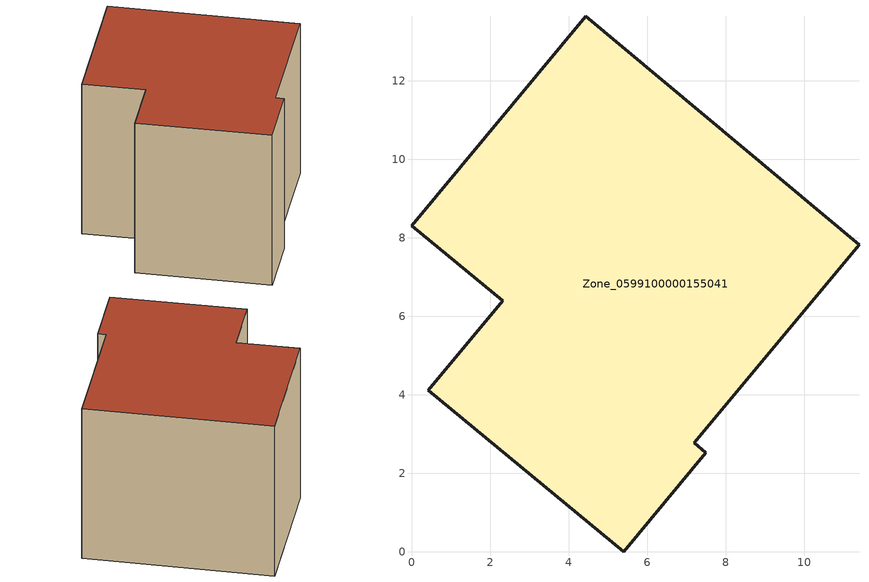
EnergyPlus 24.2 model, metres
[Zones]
Zone_0599100000155041
 floor ground (C_G): 2.32,6.39 0,8.31 4.44,13.64 11.4,7.83 7.2,2.78 7.5,2.52 5.41,0 0.42,4.11 z0
 wall outside (C_F): 5.41,0 7.5,2.52 7.2,2.78 11.4,7.83 4.44,13.64 0,8.31 2.32,6.39 0.42,4.11 5.41,0 z0:8.18
 roof outside (C_R): 2.32,6.39 0.42,4.11 5.41,0 7.5,2.52 7.2,2.78 11.4,7.83 4.44,13.64 0,8.31 z8.18
[BUILDING]
Pand.0599100000155041: North Axis=0; Terrain=City; Loads Convergence Tolerance Value=0.04; Temperature Convergence Tolerance Value=0.4; Solar Distribution=FullExterior; Maximum Number of Warmup Days=25; Minimum Number of Warmup Days=1
[Site:Location]
Rotterdam.The.Hague.AP_ZH_NLD Design_Conditions: Latitude=51.96; Longitude=4.45; Time Zone=1; Elevation=-4.5
[SITE:GROUNDTEMPERATURE:BUILDINGSURFACE]
18, 18, 18, 18, 18, 18, 18, 18, 18, 18, 18, 18
[MATERIAL] Thermal Absorptance=0.9; Solar Absorptance=0.7; Visible Absorptance=0.7
Name | Roughness | Thickness | Conductivity | Density | Specific Heat
G.TC.1946-1964 | MediumSmooth | 0.15 | 1 | 540 | 1210
F.TC.1946-1964 | Rough | 0.3 | 0.857143 | 1920 | 840
R.TC.1946-1964 | MediumRough | 0.2 | 0.235294 | 1500 | 1000
[CONSTRUCTION]
C_G: G.TC.1946-1964
C_F: F.TC.1946-1964
C_R: R.TC.1946-1964
[ZONE]
Zone_0599100000155041: Type=1; Multiplier=1; Ceiling Height=Autocalculate; Volume=Autocalculate; Floor Area=autocalculate; Part of Total Floor Area=Yes
[ZONEINFILTRATION:DESIGNFLOWRATE]
Infil_Zone_0599100000155041: Zone or ZoneList or Space or SpaceList=Zone_0599100000155041; Schedule=AlwaysOn; Design Flow Rate Calculation Method=Flow/Area; Flow Rate per Floor Area=0.003; Constant Term Coefficient=1; Temperature Term Coefficient=0; Velocity Term Coefficient=0; Velocity Squared Term Coefficient=0
[HVACTEMPLATE:ZONE:IDEALLOADSAIRSYSTEM]
Zone_0599100000155041: Maximum Heating Supply Air Temperature=50; Minimum Cooling Supply Air Temperature=13; Maximum Heating Supply Air Humidity Ratio=0.0156; Minimum Cooling Supply Air Humidity Ratio=0.0077; Heating Limit=NoLimit; Cooling Limit=NoLimit; Dehumidification Control Type=ConstantSensibleHeatRatio; Cooling Sensible Heat Ratio=0.7; Dehumidification Setpoint=60; Humidification Control Type=None; Humidification Setpoint=30; Outdoor Air Method=None; Outdoor Air Flow Rate per Person=0.00944; Outdoor Air Flow Rate per Zone Floor Area=0; Outdoor Air Flow Rate per Zone=0; Demand Controlled Ventilation Type=None; Outdoor Air Economizer Type=NoEconomizer; Heat Recovery Type=None; Sensible Heat Recovery Effectiveness=0.7; Latent Heat Recovery Effectiveness=0.65
[ZONECONTROL:THERMOSTAT]
ThermostatControl_Zone_0599100000155041: Zone or ZoneList=Zone_0599100000155041; Control Type Schedule=DualSetpointControlType; Control 1=Thermostat_Zone_0599100000155041; Temperature Difference Between Cutout And Setpoint=0
[THERMOSTATSETPOINT:DUALSETPOINT]
Thermostat_Zone_0599100000155041: Heating Setpoint Temperature Schedule=HeatingSetpoint_Zone_0599100000155041; Cooling Setpoint Temperature Schedule=CoolingSetpoint_Zone_0599100000155041
[SCHEDULE:COMPACT]
HeatingSetpoint_Zone_0599100000155041: Through: 12/31, For: AllDays, Until: 24:00, 21
CoolingSetpoint_Zone_0599100000155041: Through: 12/31, For: AllDays, Until: 24:00, 24
DualSetpointControlType: Through: 12/31, For: AllDays, Until: 24:00, 4
AlwaysOn: Through: 12/31, For: AllDays, Until: 24:00, 1
